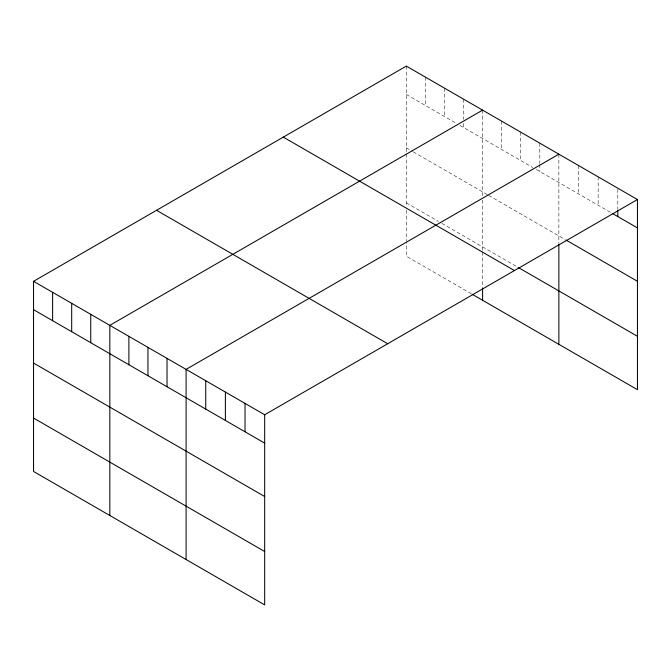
<?xml version="1.0" encoding="UTF-8"?>
<svg xmlns="http://www.w3.org/2000/svg" width="671" height="671" viewBox="0 0 671 671"><rect width="100%" height="100%" fill="white"/><g stroke="black" fill="none" stroke-linecap="round" stroke-linejoin="round"><path stroke-width="0.5" stroke-dasharray="3.35 2.52" d="M406.324 94.468L456.59 123.489M460.063 125.494L532.866 167.524M536.33 169.528L611.549 212.959M406.324 147.855L412.388 151.352M413.252 151.856L487.792 194.892M488.664 195.387L565.116 239.53M406.324 202.86L438.389 221.371M441.862 223.376L517.266 266.907M471.327 293.772L406.324 256.238L406.324 241.87M617.806 189.214L617.806 209.478M598.155 176.859L598.155 205.225M578.511 165.511L578.511 193.877M558.868 154.171L558.868 243.053M539.803 143.166L539.803 163.422M539.803 164.437L539.803 171.533M520.73 132.153L520.73 160.52M501.665 121.141L501.665 149.516M482.592 110.136L482.592 195.966M482.592 200.033L482.592 250.996M482.592 252.028L482.592 286.928M463.527 99.123L463.527 119.388M463.527 123.439L463.527 127.49M444.462 88.119L444.462 116.486M425.389 77.106L425.389 105.473M406.324 66.102L406.324 152.946M406.324 153.961L406.324 205.938M406.324 210.04L406.324 240.839"/><path stroke-width="1.01" d="M637.45 199.539L264.676 414.762L264.676 604.898L33.55 471.461L33.55 281.317L406.324 66.102L637.45 199.539L637.45 389.683L472.191 294.275M482.592 110.136L109.826 325.351L109.826 515.496M558.868 154.171L186.093 369.385L186.093 559.53M612.447 213.47L637.45 227.905M566.014 240.05L637.45 281.292M518.129 267.41L637.45 336.297M283.305 137.119L514.439 270.564M156.561 210.3L387.695 343.737M33.55 281.317L264.676 414.762M33.55 309.683L264.676 443.128M33.55 363.07L264.676 496.515M33.55 418.075L264.676 551.512M617.806 210.484L617.806 216.565M558.868 244.076L558.868 344.315M482.592 287.96L482.592 300.272M245.032 403.414L245.032 431.78M225.389 392.074L225.389 420.44M205.737 380.734L205.737 409.1M167.029 358.381L167.029 386.748M147.956 347.368L147.956 375.735M128.891 336.364L128.891 364.73M90.753 314.347L90.753 342.713M71.688 303.334L71.688 331.7M52.615 292.33L52.615 320.696"/></g></svg>
